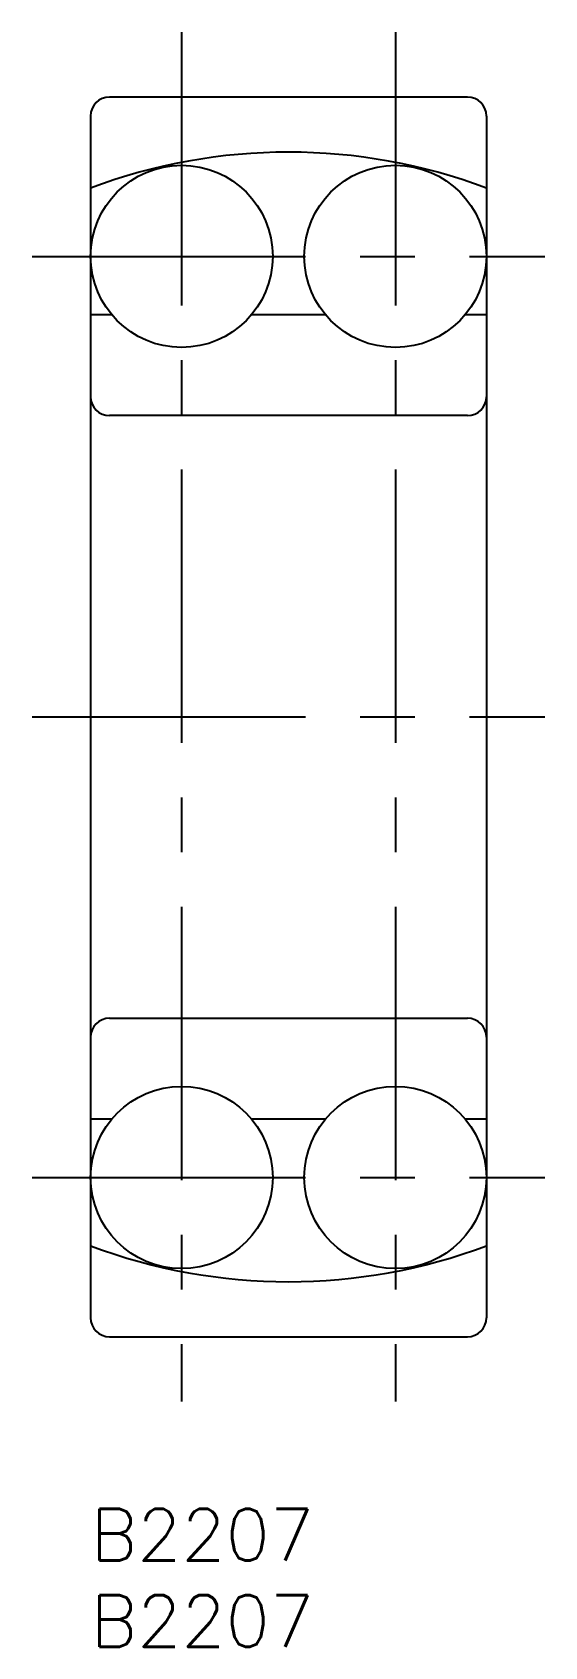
# Model space of a CAD drawing. Extents: x -3.4 to 26.4, y -8 to 85.8.
import ezdxf

# ---------------------------------------------------------------- set-up
doc = ezdxf.new("R2010")
doc.units = 0
doc.header["$LTSCALE"] = 0.5
doc.linetypes.add('CENTER', pattern=[50.8, 31.75, -6.35, 6.35, -6.35])
for name, color, linetype in [('MSM_CENTER', 1, 'CENTER'), ('MSM_CONTINUOUS', 7, 'CONTINUOUS'), ('MSM_PART_NUMBER', 7, 'CONTINUOUS')]:
    doc.layers.add(name, color=color, linetype=linetype)
doc.styles.get("Standard").update_dxf_attribs({"font": 'txt.shx', "height": 3, "bigfont": 'bigfont.shx'})

msp = doc.modelspace()

# ---------------------------------------------------------------- linework, layer by layer
at = {"layer": 'MSM_CENTER'}
for p, q in [((5.29, 85.763), (5.29, 6.237)), ((17.71, 85.763), (17.71, 6.237)), ((-3.39, 72.75), (26.39, 72.75)), ((-3.39, 46), (26.39, 46)), ((-3.39, 19.25), (26.39, 19.25))]:
    msp.add_line(p, q, dxfattribs=at)
at = {"layer": 'MSM_CONTINUOUS'}
for p, q in [((21.9, 82), (1.1, 82)), ((0, 80.9), (0, 11.1)), ((23, 80.9), (23, 11.1)), ((1.241, 69.346), (0, 69.346)), ((13.661, 69.346), (9.339, 69.346)), ((23, 69.346), (21.759, 69.346)), ((21.9, 63.5), (1.1, 63.5)), ((1.1, 28.5), (21.9, 28.5)), ((0, 22.654), (1.241, 22.654)), ((9.339, 22.654), (13.661, 22.654)), ((21.759, 22.654), (23, 22.654)), ((1.1, 10), (21.9, 10))]:
    msp.add_line(p, q, dxfattribs=at)
for centre in [(5.29, 72.75), (17.71, 72.75), (5.29, 19.25), (17.71, 19.25)]:
    msp.add_circle(centre, 5.29, dxfattribs=at)
for centre, radius, start, end in [((1.1, 80.9), 1.1, 90, 180), ((21.9, 80.9), 1.1, 360, 90), ((11.5, 46), 32.801, 69.47628, 110.52372), ((1.1, 64.6), 1.1, 180, 270), ((21.9, 64.6), 1.1, 270, 0), ((1.1, 27.4), 1.1, 90, 180), ((21.9, 27.4), 1.1, 0, 90), ((11.5, 46), 32.801, 249.47628, 290.52372), ((1.1, 11.1), 1.1, 180, 270), ((21.9, 11.1), 1.1, 270, 0)]:
    msp.add_arc(centre, radius, start, end, dxfattribs=at)

# ---------------------------------------------------------------- texts
at = {"layer": 'MSM_PART_NUMBER'}
for p in [(0, -3), (0, -8)]:
    msp.add_text('B2207', height=3, dxfattribs=at).set_placement(p)

doc.saveas('drawing.dxf')
